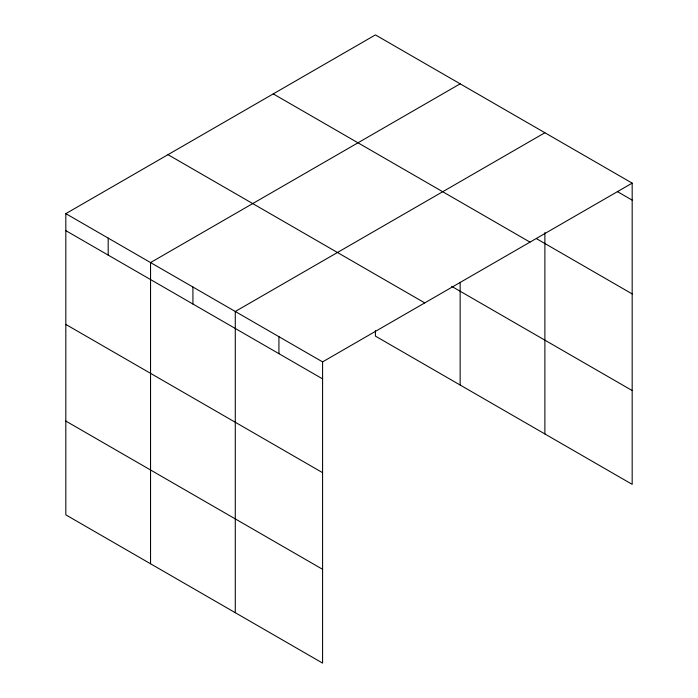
<?xml version="1.0" encoding="UTF-8"?>
<svg xmlns="http://www.w3.org/2000/svg" width="698" height="698" viewBox="0 0 698 698"><rect width="100%" height="100%" fill="white"/><g stroke="black" fill="none" stroke-linecap="round" stroke-linejoin="round"><path stroke-width="1.05" d="M65.821 213.649L322.581 361.887L322.581 663.1L65.821 514.862L65.821 213.649L375.419 34.9L632.179 183.138L632.179 484.351L375.419 336.113L375.419 330.66M460.148 83.821L150.55 262.57L150.55 563.783M544.885 132.742L235.278 311.483L235.278 612.696M322.581 361.887L632.179 183.138M617.32 191.557L632.179 200.134M536.413 238.629L632.179 293.928M273.25 93.89L530.009 242.127M451.676 286.346L632.179 390.557M167.991 154.659L424.75 302.897M65.821 230.637L322.581 378.883M65.821 324.43L322.581 472.668M65.821 421.069L322.581 569.306M544.885 232.617L544.885 433.955M460.148 282.55L460.148 385.034M278.93 336.689L278.93 353.677M192.918 287.026L192.918 304.023M108.181 238.105L108.181 255.102"/></g></svg>
